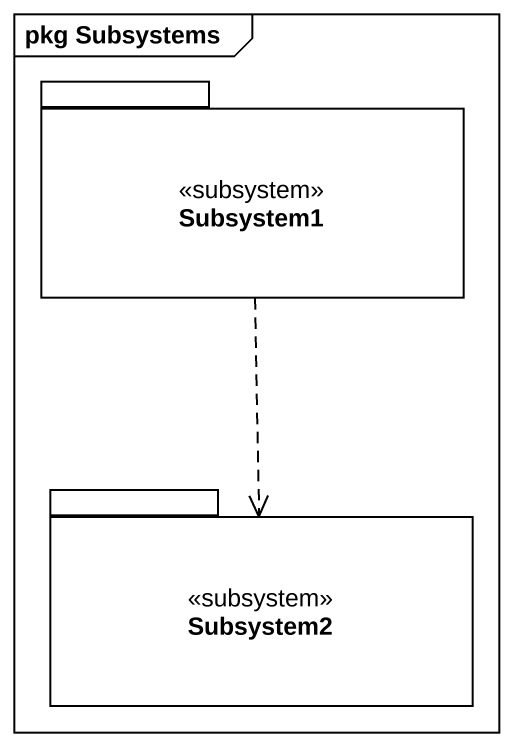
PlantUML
@startuml
mainframe pkg Subsystems
package Subsystem1 <<subsystem>> {
}
package Subsystem2 <<subsystem>> {
}
Subsystem1 ..> Subsystem2
@enduml
